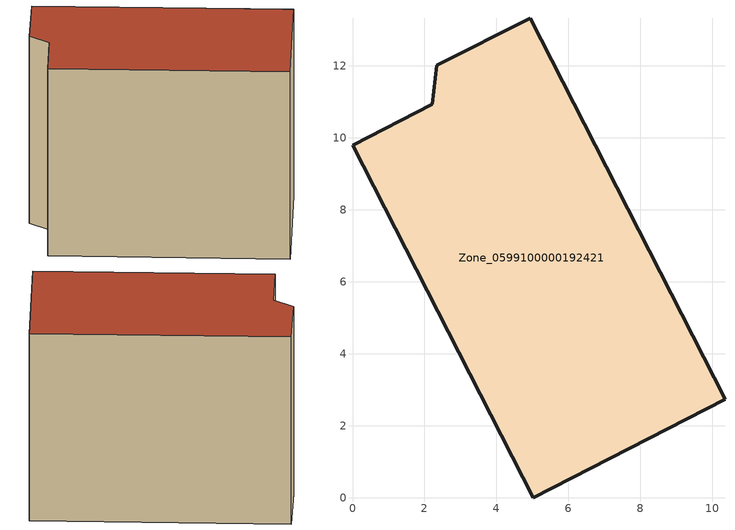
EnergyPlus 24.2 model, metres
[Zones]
Zone_0599100000192421
 floor ground (C_G): 10.35,2.74 5.02,0 0,9.8 2.22,10.93 2.34,12.02 4.94,13.32 z0
 wall outside (C_F): 5.02,0 10.35,2.74 4.94,13.32 2.34,12.02 2.22,10.93 0,9.8 5.02,0 z0:9.63
 roof outside (C_R): 0,9.8 5.02,0 10.35,2.74 4.94,13.32 2.34,12.02 2.22,10.93 z9.63
[BUILDING]
Pand.0599100000192421: North Axis=0; Terrain=City; Loads Convergence Tolerance Value=0.04; Temperature Convergence Tolerance Value=0.4; Solar Distribution=FullExterior; Maximum Number of Warmup Days=25; Minimum Number of Warmup Days=1
[Site:Location]
Rotterdam.The.Hague.AP_ZH_NLD Design_Conditions: Latitude=51.96; Longitude=4.45; Time Zone=1; Elevation=-4.5
[SITE:GROUNDTEMPERATURE:BUILDINGSURFACE]
18, 18, 18, 18, 18, 18, 18, 18, 18, 18, 18, 18
[MATERIAL] Thermal Absorptance=0.9; Solar Absorptance=0.7; Visible Absorptance=0.7
Name | Roughness | Thickness | Conductivity | Density | Specific Heat
G.TI.1946 | MediumSmooth | 0.15 | 1 | 540 | 1210
F.TI.1946 | Rough | 0.3 | 0.857143 | 1920 | 840
R.TI.1946 | MediumRough | 0.2 | 0.1 | 1500 | 1000
[CONSTRUCTION]
C_G: G.TI.1946
C_F: F.TI.1946
C_R: R.TI.1946
[ZONE]
Zone_0599100000192421: Type=1; Multiplier=1; Ceiling Height=Autocalculate; Volume=Autocalculate; Floor Area=autocalculate; Part of Total Floor Area=Yes
[ZONEINFILTRATION:DESIGNFLOWRATE]
Infil_Zone_0599100000192421: Zone or ZoneList or Space or SpaceList=Zone_0599100000192421; Schedule=AlwaysOn; Design Flow Rate Calculation Method=Flow/Area; Flow Rate per Floor Area=0.003; Constant Term Coefficient=1; Temperature Term Coefficient=0; Velocity Term Coefficient=0; Velocity Squared Term Coefficient=0
[HVACTEMPLATE:ZONE:IDEALLOADSAIRSYSTEM]
Zone_0599100000192421: Maximum Heating Supply Air Temperature=50; Minimum Cooling Supply Air Temperature=13; Maximum Heating Supply Air Humidity Ratio=0.0156; Minimum Cooling Supply Air Humidity Ratio=0.0077; Heating Limit=NoLimit; Cooling Limit=NoLimit; Dehumidification Control Type=ConstantSensibleHeatRatio; Cooling Sensible Heat Ratio=0.7; Dehumidification Setpoint=60; Humidification Control Type=None; Humidification Setpoint=30; Outdoor Air Method=None; Outdoor Air Flow Rate per Person=0.00944; Outdoor Air Flow Rate per Zone Floor Area=0; Outdoor Air Flow Rate per Zone=0; Demand Controlled Ventilation Type=None; Outdoor Air Economizer Type=NoEconomizer; Heat Recovery Type=None; Sensible Heat Recovery Effectiveness=0.7; Latent Heat Recovery Effectiveness=0.65
[ZONECONTROL:THERMOSTAT]
ThermostatControl_Zone_0599100000192421: Zone or ZoneList=Zone_0599100000192421; Control Type Schedule=DualSetpointControlType; Control 1=Thermostat_Zone_0599100000192421; Temperature Difference Between Cutout And Setpoint=0
[THERMOSTATSETPOINT:DUALSETPOINT]
Thermostat_Zone_0599100000192421: Heating Setpoint Temperature Schedule=HeatingSetpoint_Zone_0599100000192421; Cooling Setpoint Temperature Schedule=CoolingSetpoint_Zone_0599100000192421
[SCHEDULE:COMPACT]
HeatingSetpoint_Zone_0599100000192421: Through: 12/31, For: AllDays, Until: 24:00, 21
CoolingSetpoint_Zone_0599100000192421: Through: 12/31, For: AllDays, Until: 24:00, 24
DualSetpointControlType: Through: 12/31, For: AllDays, Until: 24:00, 4
AlwaysOn: Through: 12/31, For: AllDays, Until: 24:00, 1
